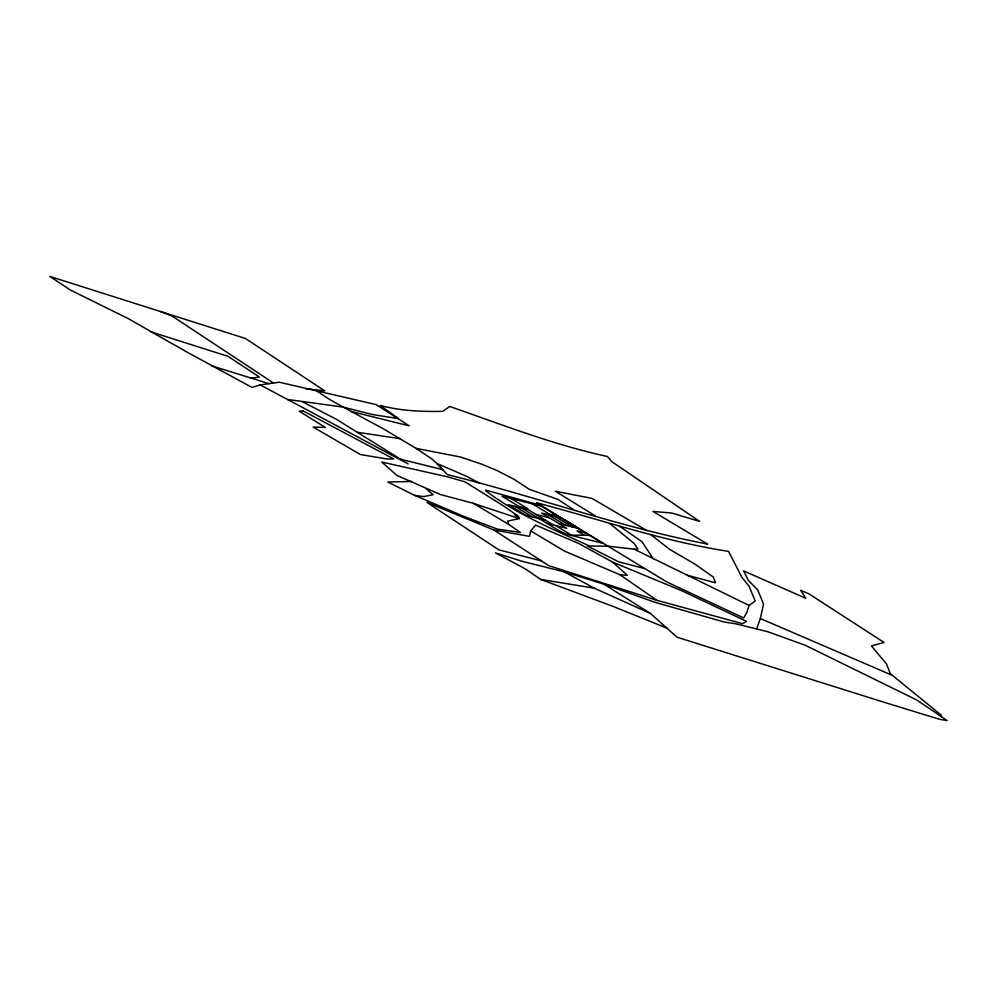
<?xml version="1.0" encoding="UTF-8"?>
<svg xmlns="http://www.w3.org/2000/svg" width="997" height="997" viewBox="0 0 997 997"><rect width="100%" height="100%" fill="white"/><g stroke="black" fill="none" stroke-linecap="round" stroke-linejoin="round"><path stroke-width="1.5" d="M756.636 628.945L760.337 618.539L763.528 604.082L757.732 589.95L748.386 580.379L743.55 570.845L805.8 598.312L800.653 590.311L808.866 593.801L884.04 642.467L871.44 645.944L886.507 663.977L890.358 673.723L941.305 715.21L941.43 716.718M493.989 530.03L548.736 565.66L656.961 600.344L742.665 623.698L746.491 621.318L681.163 590.473L612.657 562.134L578.858 543.577L535.601 525.07L530.716 530.89L529.444 536.324L493.989 530.03L426.99 502.438L498.799 549.846L541.496 560.937M749.083 605.466L746.79 612.607L743.675 617.966L666.993 582.049L536.548 502.75C600.406 519.562 663.055 541.234 728.545 551.378L742.005 577.537L748.897 585.9L755.203 600.979L749.083 605.466L634.067 549.148L608.332 546.219L587.395 545.97L618.427 561.722L644.299 568.502M317.233 391.31L329.322 399.323L351.231 411.487L409.156 425.831L376.168 404.608L279.285 382.225L260.192 384.904L251.992 387.409L185.392 351.231A72.644 10.107 25.9 0 0 170.001 342.47L128.451 318.704L70.463 290.077L49.85 276.418L245.461 338.494L324.773 390.886L305.705 388.693M250.608 378.287L259.407 377.053L228.014 356.315L150.597 331.752M411.749 481.476L387.783 482L414.478 495.322L465.462 517.044L497.515 529.12L520.384 532.448L508.831 524.522L473.313 503.311L440.375 494.524L396.868 475.395L381.726 462.047L447.877 476.902L465.026 481.863L504.208 506.351L518.415 516.371L519.213 518.577L507.623 521.119L508.831 524.522M634.067 549.148L637.955 549.185L634.229 543.539L609.84 523.537M570.197 535.127L589.613 535.352M530.716 530.89L564.427 551.067L619.972 574.758L627.4 575.344L612.657 562.134M400.57 459.218L443.129 469.761M414.478 495.322L423.625 496.581L433.147 494.761L426.105 488.667M260.192 384.904L287.485 399.448L342.893 407.063L372.629 414.553L398.563 418.64L380.206 405.467C400.607 410.864 421.768 411.836 442.768 411.312L449.684 406.477C501.79 424.523 553.472 444.824 607.485 456.514L611.909 461.711L699.632 521.381L671.704 513.031L652.998 511.436L707.571 544.075C619.249 527.176 534.566 496.12 447.366 474.634L436.711 463.381L466.746 476.392L479.183 483.022M302.639 401.878L336.288 419.214L357.163 432.237L399.772 438.643M540.611 579.394L594.324 588.193L650.555 613.541L677.063 637.22L886.296 702.96L939.486 719.261L947.15 720.582L916.679 699.956L805.364 645.308L767.653 631.674L735.873 623.823L724.345 622.041L655.054 602.35L605.553 584.691L564.24 571.842L522.789 561.473L495.497 552.924L525.257 568.851L540.611 579.394L613.367 606.512L666.831 628.11M351.231 411.487L382.474 428.299L416.073 448.376L460.352 456.975L481.501 464.103L496.705 470.397L514.365 479.457L529.245 489.315L557.684 499.298L573.076 509.293M269.028 383.658L211.476 365.774M518.876 506.426L527.812 508.669L510.987 498.488M558.083 516.272L549.16 514.028L532.336 503.846M536.012 514.427L549.347 517.767M545.596 520.222L525.593 515.2L508.221 504.681L528.223 509.716L553.385 524.945M558.943 523.575L578.945 528.597L561.573 518.079L541.57 513.056L566.72 528.285L546.668 523.251M585.887 533.096L576.951 530.853L584.279 535.289M686.671 575.095L715.51 582.784L713.378 577.064L694.66 563.953L669.623 549.359L650.742 534.591M540.96 505.429L485.539 490.075L485.95 490.96C517.306 514.626 554.008 529.731 589.489 545.995M517.131 515.461L514.863 514.739L519.213 518.577L473.313 503.311M160.305 311.425L172.032 316.012L273.502 383.035M891.929 675.181L760.337 618.539M560.277 531.501L565.386 533.918M287.485 399.448L408.159 463.941L357.163 432.237M564.24 571.842L594.324 588.193M647.165 530.765L591.919 498.35L555.391 491.259L595.359 515.898M554.905 516.409L572.278 526.927M548.238 514.739L565.611 525.257M555.603 525.494L571.53 535.14M514.888 506.364L532.261 516.882M604.232 584.392L650.555 613.541M416.073 448.376L432.125 459.118L441.173 467.518M619.81 526.379L641.956 541.658L653.135 558.681M619.972 574.758L656.961 600.344M302.988 410.851L299.262 411.213L325.296 427.414L313.183 427.077L360.44 454.545L387.285 459.031L393.653 458.894L302.988 410.851M541.271 506.09L502.052 496.244L563.691 533.495L602.711 543.29L541.271 506.09"/></g></svg>
